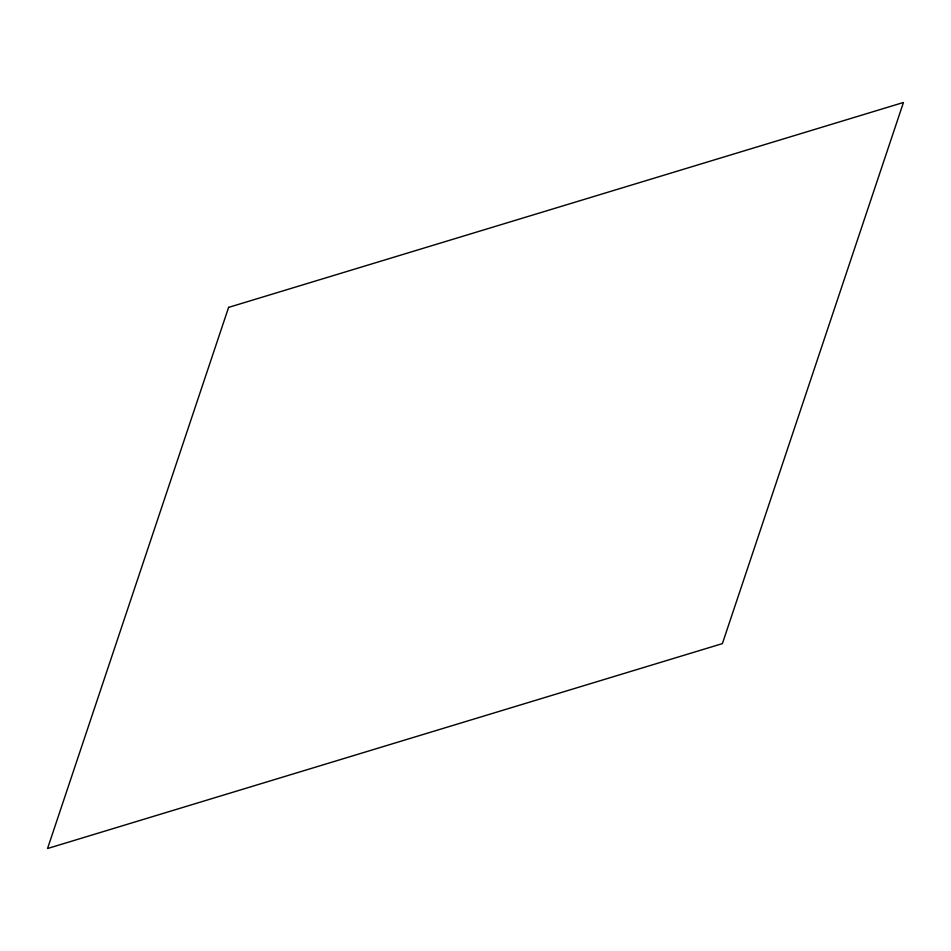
<?xml version="1.0" encoding="UTF-8"?>
<svg xmlns="http://www.w3.org/2000/svg" width="951" height="951" viewBox="0 0 951 951"><rect width="100%" height="100%" fill="white"/><g stroke="black" fill="none" stroke-linecap="round" stroke-linejoin="round"><path stroke-width="1.43" d="M228.609 307.387L47.55 848.518L722.391 643.613L903.45 102.482L228.609 307.387"/></g></svg>
